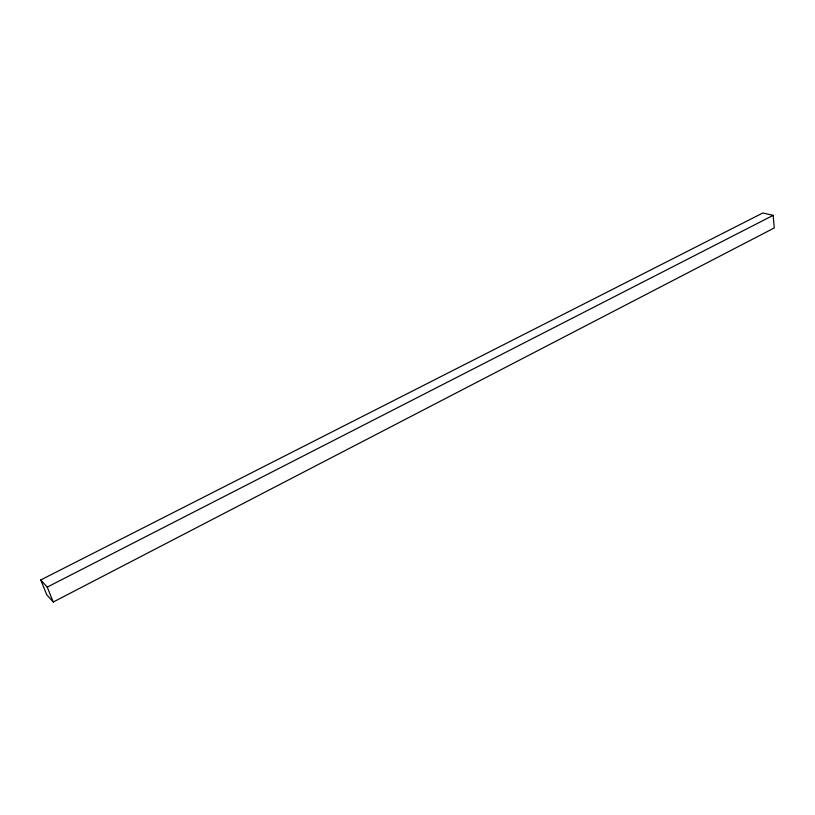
<?xml version="1.0" encoding="UTF-8"?>
<svg xmlns="http://www.w3.org/2000/svg" width="815" height="815" viewBox="0 0 815 815"><rect width="100%" height="100%" fill="white"/><g stroke="black" fill="none" stroke-linecap="round" stroke-linejoin="round"><path stroke-width="1.22" d="M53.23 602.02L774.25 227.956L773.16 215.364L762.83 212.98L40.75 579.954L46.73 594.746L53.23 602.02L47.219 587.116L40.75 579.954M47.219 587.116L773.16 215.364"/></g></svg>
